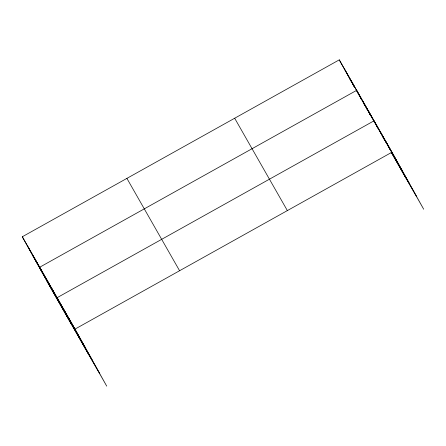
<?xml version="1.0" encoding="UTF-8"?>
<svg xmlns="http://www.w3.org/2000/svg" width="446" height="446" viewBox="0 0 446 446"><rect width="100%" height="100%" fill="white"/><g stroke="black" fill="none" stroke-linecap="round" stroke-linejoin="round"><path stroke-width="0.67" d="M22.3 236.765L74.989 329.115L106.728 386.141L54.038 293.791L22.3 236.765L339.272 59.859L391.962 152.209L423.7 209.235L391.125 152.142M74.989 329.115L391.962 152.209M349.341 77.944L354.113 86.312M356.159 89.897L374.227 121.568M374.908 122.761L390.083 149.365L380.02 131.28M390.417 149.945L402.024 170.3M360.585 97.969L361.266 99.163M363.652 103.344L365.698 106.928M366.378 108.127L367.058 109.32M369.444 113.501L370.13 114.7M376.608 126.051L377.288 127.249M382.4 136.214L383.086 137.407M383.766 138.6L384.446 139.799M409.177 183.15L391.265 151.746L405.788 177.837M391.477 152.437L416.547 196.385M234.674 118.24L287.358 210.59M126.904 178.383L179.587 270.739M32.368 254.85L85.052 347.2M39.521 267.7L92.205 360.05M46.886 280.941L99.575 373.291M385.991 141.744L396.054 159.83M386.715 143.573L374.049 120.81L57.071 297.716L88.815 354.743M387.362 144.738L388.014 145.909M388.667 147.074L389.966 149.41M368.251 110.653L378.32 128.738M362.453 100.495L372.522 118.58M369.327 113.094L356.661 90.337L39.688 267.238L71.427 324.264M369.979 114.265L370.626 115.43M371.278 116.601L371.931 117.766M350.863 80.174L360.931 98.265M345.07 70.016L354.13 86.295M339.272 59.859L351.939 82.621M352.914 84.372L354.542 87.293M69.019 318.65L79.081 336.736M63.042 308.18L73.111 326.271M51.279 287.558L61.347 305.644M45.481 277.401L55.549 295.486M33.89 257.08L43.959 275.165M28.098 246.922L38.161 265.008"/></g></svg>
